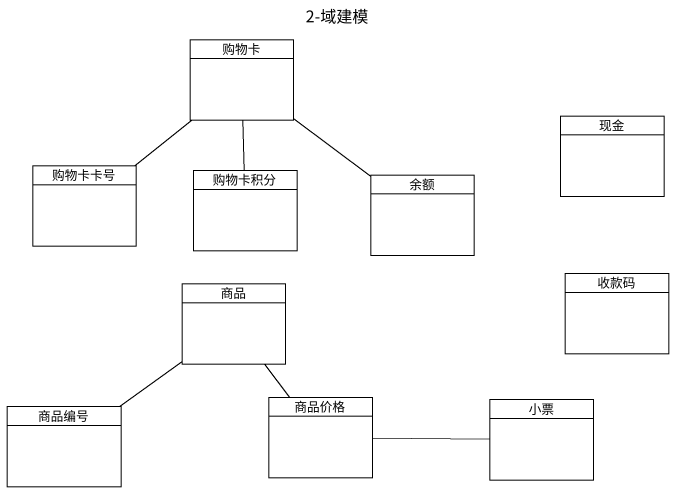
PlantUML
@startuml
title 2-域建模
hide circle
hide empty members
class 购物卡
class 现金
class 购物卡卡号
class 购物卡积分
class 余额
class 商品
class 收款码
class 商品编号
class 商品价格
class 小票
购物卡 -- 购物卡卡号
购物卡 -- 购物卡积分
购物卡 -- 余额
商品 -- 商品编号
商品 -- 商品价格
小票 -left- 商品价格
@enduml
